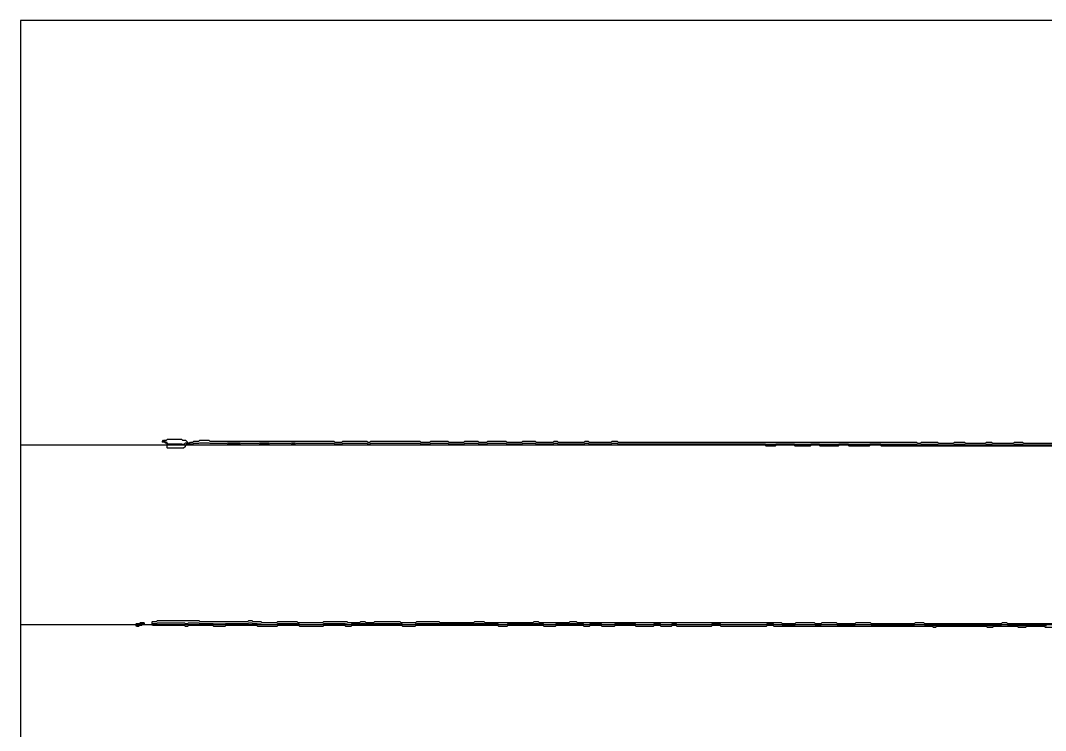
# Model space of a CAD drawing. Extents: x 0 to 57.2, y 0 to 39.6.
# Drawn here: x 0 to 28.58, y 19.8 to 39.6 of the extents above; entities that cross this region are included whole.
import ezdxf

# ---------------------------------------------------------------- set-up
doc = ezdxf.new("R2010")
doc.units = 13
for name, color, linetype in [('DESIGN_SCAN_PATH', 5, 'Continuous'), ('SEM_FRAME', 8, 'Continuous'), ('SEM_OBSERVED_CENTERLINES', 3, 'Continuous'), ('SEM_OBSERVED_CONTOURS', 2, 'Continuous')]:
    doc.layers.add(name, color=color, linetype=linetype)

msp = doc.modelspace()

# ---------------------------------------------------------------- linework, layer by layer
at = {"layer": 'DESIGN_SCAN_PATH'}
for points in [[(0, 27.77045), (50, 27.77045)], [(50, 22.74665), (0, 22.74665)]]:
    msp.add_lwpolyline(points, dxfattribs=at)
at = {"layer": 'SEM_FRAME'}
msp.add_lwpolyline([(0, 0), (57.15968, 0), (57.15968, 39.60429), (0, 39.60429)], close=True, dxfattribs=at)
at = {"layer": 'SEM_OBSERVED_CENTERLINES'}
for points in [[(3.96322, 27.85418), (3.99113, 27.868135), (4.01904, 27.868135), (4.04695, 27.85418), (4.07486, 27.85418), (4.10277, 27.79836), (4.13068, 27.79836), (4.15859, 27.79836), (4.1865, 27.79836), (4.21441, 27.79836), (4.24232, 27.79836), (4.27023, 27.79836), (4.29814, 27.79836), (4.32605, 27.79836), (4.35396, 27.79836), (4.38187, 27.79836), (4.40978, 27.79836), (4.43769, 27.79836), (4.4656, 27.79836), (4.49351, 27.79836), (4.52142, 27.784405), (4.54933, 27.784405), (4.57724, 27.79836), (4.60515, 27.82627), (4.63306, 27.82627), (4.66097, 27.812315)], [(4.71679, 27.79836), (4.7447, 27.79836), (4.77261, 27.79836), (4.80052, 27.79836), (4.82843, 27.812315), (4.85634, 27.812315), (4.88425, 27.812315), (4.91216, 27.812315), (4.94007, 27.812315), (4.96798, 27.812315), (4.99589, 27.82627), (5.0238, 27.82627), (5.05171, 27.82627), (5.07962, 27.82627), (5.10753, 27.82627), (5.13544, 27.82627), (5.16335, 27.82627), (5.19126, 27.82627), (5.21917, 27.82627), (5.24708, 27.82627), (5.27499, 27.812315), (5.3029, 27.812315), (5.33081, 27.812315), (5.35872, 27.812315), (5.38663, 27.812315), (5.41454, 27.812315), (5.44245, 27.812315), (5.47036, 27.812315), (5.49827, 27.812315), (5.52618, 27.812315), (5.55409, 27.812315), (5.582, 27.812315), (5.60991, 27.812315), (5.63782, 27.812315), (5.66573, 27.812315), (5.69364, 27.812315), (5.72155, 27.812315), (5.74946, 27.812315), (5.77737, 27.82627), (5.80528, 27.82627), (5.83319, 27.82627), (5.8611, 27.82627), (5.88901, 27.82627), (5.91692, 27.82627), (5.94483, 27.82627), (5.97274, 27.82627), (6.00065, 27.82627), (6.02856, 27.82627), (6.05647, 27.82627), (6.08438, 27.82627), (6.11229, 27.82627), (6.1402, 27.812315), (6.16811, 27.812315), (6.19602, 27.812315), (6.22393, 27.812315), (6.25184, 27.812315), (6.27975, 27.812315), (6.30766, 27.812315), (6.33557, 27.812315), (6.36348, 27.812315), (6.39139, 27.812315), (6.4193, 27.812315), (6.44721, 27.812315), (6.47512, 27.812315), (6.50303, 27.812315), (6.53094, 27.812315), (6.55885, 27.812315), (6.58676, 27.812315), (6.61467, 27.812315), (6.64258, 27.812315), (6.67049, 27.82627), (6.6984, 27.82627), (6.72631, 27.82627), (6.75422, 27.82627), (6.78213, 27.82627), (6.81004, 27.82627), (6.83795, 27.82627), (6.86586, 27.82627), (6.89377, 27.82627), (6.92168, 27.82627), (6.94959, 27.812315), (6.9775, 27.812315), (7.00541, 27.812315), (7.03332, 27.812315), (7.06123, 27.812315), (7.08914, 27.812315), (7.11705, 27.812315), (7.14496, 27.812315), (7.17287, 27.812315), (7.20078, 27.812315), (7.22869, 27.812315), (7.2566, 27.812315), (7.28451, 27.812315), (7.31242, 27.812315), (7.34033, 27.812315), (7.36824, 27.812315), (7.39615, 27.812315), (7.42406, 27.812315), (7.45197, 27.812315), (7.47988, 27.812315), (7.50779, 27.812315), (7.5357, 27.812315), (7.56361, 27.82627), (7.59152, 27.82627), (7.61943, 27.82627), (7.64734, 27.82627), (7.67525, 27.812315), (7.70316, 27.812315), (7.73107, 27.812315), (7.75898, 27.812315), (7.78689, 27.812315), (7.8148, 27.812315), (7.84271, 27.812315), (7.87062, 27.812315), (7.89853, 27.812315), (7.92644, 27.812315), (7.95435, 27.812315), (7.98226, 27.812315), (8.01017, 27.812315), (8.03808, 27.812315), (8.06599, 27.812315), (8.0939, 27.812315), (8.12181, 27.812315), (8.14972, 27.812315), (8.17763, 27.812315), (8.20554, 27.812315), (8.23345, 27.812315), (8.26136, 27.812315), (8.28927, 27.812315), (8.31718, 27.812315), (8.34509, 27.812315), (8.373, 27.812315), (8.40091, 27.812315), (8.42882, 27.812315), (8.45673, 27.812315), (8.48464, 27.812315), (8.51255, 27.812315), (8.54046, 27.812315), (8.56837, 27.812315), (8.59628, 27.812315), (8.62419, 27.812315), (8.6521, 27.812315), (8.68001, 27.812315), (8.70792, 27.812315), (8.73583, 27.812315), (8.76374, 27.79836), (8.79165, 27.79836), (8.81956, 27.79836), (8.84747, 27.79836), (8.87538, 27.79836), (8.90329, 27.79836), (8.9312, 27.79836), (8.95911, 27.79836), (8.98702, 27.812315), (9.01493, 27.812315), (9.04284, 27.812315), (9.07075, 27.812315), (9.09866, 27.812315), (9.12657, 27.812315), (9.15448, 27.812315), (9.18239, 27.812315), (9.2103, 27.812315), (9.23821, 27.812315), (9.26612, 27.812315), (9.29403, 27.812315), (9.32194, 27.812315), (9.34985, 27.812315), (9.37776, 27.812315), (9.40567, 27.812315), (9.43358, 27.812315), (9.46149, 27.812315), (9.4894, 27.812315), (9.51731, 27.812315), (9.54522, 27.812315), (9.57313, 27.812315), (9.60104, 27.812315), (9.62895, 27.812315), (9.65686, 27.812315), (9.68477, 27.79836), (9.71268, 27.79836), (9.74059, 27.79836), (9.7685, 27.812315), (9.79641, 27.812315), (9.82432, 27.812315), (9.85223, 27.812315), (9.88014, 27.812315), (9.90805, 27.812315), (9.93596, 27.812315), (9.96387, 27.812315), (9.99178, 27.812315), (10.01969, 27.812315), (10.0476, 27.812315), (10.07551, 27.812315), (10.10342, 27.812315), (10.13133, 27.812315), (10.15924, 27.812315), (10.18715, 27.812315), (10.21506, 27.812315), (10.24297, 27.812315), (10.27088, 27.812315), (10.29879, 27.812315), (10.3267, 27.812315), (10.35461, 27.812315), (10.38252, 27.812315), (10.41043, 27.812315), (10.43834, 27.812315), (10.46625, 27.812315), (10.49416, 27.812315), (10.52207, 27.812315), (10.54998, 27.812315), (10.57789, 27.812315), (10.6058, 27.812315), (10.63371, 27.812315), (10.66162, 27.812315), (10.68953, 27.812315), (10.71744, 27.812315), (10.74535, 27.812315), (10.77326, 27.812315), (10.80117, 27.812315), (10.82908, 27.812315), (10.85699, 27.812315), (10.8849, 27.812315), (10.91281, 27.812315), (10.94072, 27.812315), (10.96863, 27.812315), (10.99654, 27.812315), (11.02445, 27.812315), (11.05236, 27.812315), (11.08027, 27.812315), (11.10818, 27.812315), (11.13609, 27.812315), (11.164, 27.79836), (11.19191, 27.79836), (11.21982, 27.79836), (11.24773, 27.79836), (11.27564, 27.79836), (11.30355, 27.79836), (11.33146, 27.79836), (11.35937, 27.79836), (11.38728, 27.79836), (11.41519, 27.79836), (11.4431, 27.812315), (11.47101, 27.812315), (11.49892, 27.812315), (11.52683, 27.812315), (11.55474, 27.812315), (11.58265, 27.812315), (11.61056, 27.812315), (11.63847, 27.812315), (11.66638, 27.812315), (11.69429, 27.812315), (11.7222, 27.812315), (11.75011, 27.812315), (11.77802, 27.812315), (11.80593, 27.812315), (11.83384, 27.812315), (11.86175, 27.812315), (11.88966, 27.812315), (11.91757, 27.812315), (11.94548, 27.79836), (11.97339, 27.79836), (12.0013, 27.79836), (12.02921, 27.79836), (12.05712, 27.79836), (12.08503, 27.79836), (12.11294, 27.79836), (12.14085, 27.79836), (12.16876, 27.79836), (12.19667, 27.79836), (12.22458, 27.79836), (12.25249, 27.79836), (12.2804, 27.79836), (12.30831, 27.79836), (12.33622, 27.79836), (12.36413, 27.79836), (12.39204, 27.812315), (12.41995, 27.812315), (12.44786, 27.812315), (12.47577, 27.812315), (12.50368, 27.812315), (12.53159, 27.812315), (12.5595, 27.812315), (12.58741, 27.812315), (12.61532, 27.812315), (12.64323, 27.812315), (12.67114, 27.812315), (12.69905, 27.812315), (12.72696, 27.812315), (12.75487, 27.812315), (12.78278, 27.79836), (12.81069, 27.79836), (12.8386, 27.79836), (12.86651, 27.79836), (12.89442, 27.79836), (12.92233, 27.79836), (12.95024, 27.79836), (12.97815, 27.79836), (13.00606, 27.79836), (13.03397, 27.812315), (13.06188, 27.812315), (13.08979, 27.812315), (13.1177, 27.812315), (13.14561, 27.812315), (13.17352, 27.812315), (13.20143, 27.812315), (13.22934, 27.812315), (13.25725, 27.812315), (13.28516, 27.812315), (13.31307, 27.812315), (13.34098, 27.812315), (13.36889, 27.812315), (13.3968, 27.812315), (13.42471, 27.812315), (13.45262, 27.812315), (13.48053, 27.812315), (13.50844, 27.812315), (13.53635, 27.812315), (13.56426, 27.79836), (13.59217, 27.79836), (13.62008, 27.79836), (13.64799, 27.79836), (13.6759, 27.79836), (13.70381, 27.79836), (13.73172, 27.79836), (13.75963, 27.79836), (13.78754, 27.79836), (13.81545, 27.79836), (13.84336, 27.79836), (13.87127, 27.79836), (13.89918, 27.79836), (13.92709, 27.79836), (13.955, 27.79836), (13.98291, 27.79836), (14.01082, 27.812315), (14.03873, 27.812315), (14.06664, 27.812315), (14.09455, 27.812315), (14.12246, 27.812315), (14.15037, 27.812315), (14.17828, 27.812315), (14.20619, 27.812315), (14.2341, 27.812315), (14.26201, 27.812315), (14.28992, 27.812315), (14.31783, 27.812315), (14.34574, 27.812315), (14.37365, 27.79836), (14.40156, 27.79836), (14.42947, 27.79836), (14.45738, 27.79836), (14.48529, 27.79836), (14.5132, 27.79836), (14.54111, 27.79836), (14.56902, 27.79836), (14.59693, 27.79836), (14.62484, 27.79836), (14.65275, 27.79836), (14.68066, 27.79836), (14.70857, 27.79836), (14.73648, 27.79836), (14.76439, 27.79836), (14.7923, 27.79836), (14.82021, 27.79836), (14.84812, 27.79836), (14.87603, 27.812315), (14.90394, 27.812315), (14.93185, 27.812315), (14.95976, 27.812315), (14.98767, 27.79836), (15.01558, 27.79836), (15.04349, 27.79836), (15.0714, 27.79836), (15.09931, 27.79836), (15.12722, 27.79836), (15.15513, 27.79836), (15.18304, 27.79836), (15.21095, 27.79836), (15.23886, 27.79836), (15.26677, 27.79836), (15.29468, 27.79836), (15.32259, 27.79836), (15.3505, 27.79836), (15.37841, 27.79836), (15.40632, 27.79836), (15.43423, 27.79836), (15.46214, 27.79836), (15.49005, 27.79836), (15.51796, 27.79836), (15.54587, 27.79836), (15.57378, 27.79836), (15.60169, 27.79836), (15.6296, 27.79836), (15.65751, 27.79836), (15.68542, 27.79836), (15.71333, 27.79836), (15.74124, 27.812315), (15.76915, 27.812315), (15.79706, 27.812315), (15.82497, 27.812315), (15.85288, 27.79836), (15.88079, 27.79836), (15.9087, 27.79836), (15.93661, 27.79836), (15.96452, 27.79836), (15.99243, 27.79836), (16.02034, 27.79836), (16.04825, 27.79836), (16.07616, 27.79836), (16.10407, 27.79836), (16.13198, 27.79836), (16.15989, 27.79836), (16.1878, 27.79836), (16.21571, 27.79836), (16.24362, 27.79836), (16.27153, 27.79836), (16.29944, 27.79836), (16.32735, 27.79836), (16.35526, 27.79836), (16.38317, 27.79836), (16.41108, 27.79836), (16.43899, 27.79836), (16.4669, 27.79836), (16.49481, 27.812315), (16.52272, 27.812315), (16.55063, 27.812315), (16.57854, 27.812315), (16.60645, 27.812315), (16.63436, 27.812315), (16.66227, 27.79836), (16.69018, 27.79836), (16.71809, 27.79836), (16.746, 27.79836), (16.77391, 27.79836), (16.80182, 27.79836), (16.82973, 27.79836), (16.85764, 27.79836), (16.88555, 27.79836), (16.91346, 27.79836), (16.94137, 27.79836), (16.96928, 27.79836), (16.99719, 27.79836), (17.0251, 27.79836), (17.05301, 27.79836), (17.08092, 27.79836), (17.10883, 27.79836), (17.13674, 27.79836), (17.16465, 27.79836), (17.19256, 27.79836), (17.22047, 27.79836), (17.24838, 27.79836), (17.27629, 27.79836), (17.3042, 27.79836), (17.33211, 27.79836), (17.36002, 27.79836), (17.38793, 27.79836), (17.41584, 27.79836), (17.44375, 27.79836), (17.47166, 27.79836), (17.49957, 27.79836), (17.52748, 27.79836), (17.55539, 27.79836), (17.5833, 27.79836), (17.61121, 27.79836), (17.63912, 27.79836), (17.66703, 27.79836), (17.69494, 27.79836), (17.72285, 27.79836), (17.75076, 27.79836), (17.77867, 27.79836), (17.80658, 27.79836), (17.83449, 27.79836), (17.8624, 27.79836), (17.89031, 27.79836), (17.91822, 27.79836), (17.94613, 27.79836), (17.97404, 27.79836), (18.00195, 27.79836), (18.02986, 27.79836), (18.05777, 27.79836), (18.08568, 27.79836), (18.11359, 27.79836), (18.1415, 27.79836), (18.16941, 27.79836), (18.19732, 27.79836), (18.22523, 27.79836), (18.25314, 27.79836), (18.28105, 27.79836), (18.30896, 27.79836), (18.33687, 27.79836), (18.36478, 27.79836), (18.39269, 27.79836), (18.4206, 27.79836), (18.44851, 27.79836), (18.47642, 27.79836), (18.50433, 27.79836), (18.53224, 27.79836), (18.56015, 27.79836), (18.58806, 27.79836), (18.61597, 27.79836), (18.64388, 27.79836), (18.67179, 27.79836), (18.6997, 27.79836), (18.72761, 27.79836), (18.75552, 27.79836), (18.78343, 27.79836), (18.81134, 27.79836), (18.83925, 27.79836), (18.86716, 27.79836), (18.89507, 27.79836), (18.92298, 27.79836), (18.95089, 27.79836), (18.9788, 27.79836), (19.00671, 27.79836), (19.03462, 27.79836), (19.06253, 27.79836), (19.09044, 27.79836), (19.11835, 27.79836), (19.14626, 27.79836), (19.17417, 27.79836), (19.20208, 27.79836), (19.22999, 27.79836), (19.2579, 27.79836), (19.28581, 27.79836), (19.31372, 27.79836), (19.34163, 27.79836), (19.36954, 27.79836), (19.39745, 27.79836), (19.42536, 27.79836), (19.45327, 27.79836), (19.48118, 27.79836), (19.50909, 27.79836), (19.537, 27.79836), (19.56491, 27.79836), (19.59282, 27.79836), (19.62073, 27.79836), (19.64864, 27.79836), (19.67655, 27.79836), (19.70446, 27.79836), (19.73237, 27.79836), (19.76028, 27.79836), (19.78819, 27.79836), (19.8161, 27.79836), (19.84401, 27.79836), (19.87192, 27.79836), (19.89983, 27.79836), (19.92774, 27.79836), (19.95565, 27.79836), (19.98356, 27.79836), (20.01147, 27.79836), (20.03938, 27.79836), (20.06729, 27.79836), (20.0952, 27.79836), (20.12311, 27.79836), (20.15102, 27.79836), (20.17893, 27.79836), (20.20684, 27.79836), (20.23475, 27.79836), (20.26266, 27.79836), (20.29057, 27.79836), (20.31848, 27.79836), (20.34639, 27.79836), (20.3743, 27.79836), (20.40221, 27.79836), (20.43012, 27.79836), (20.45803, 27.79836), (20.48594, 27.79836), (20.51385, 27.79836), (20.54176, 27.79836), (20.56967, 27.79836), (20.59758, 27.79836), (20.62549, 27.79836), (20.6534, 27.79836), (20.68131, 27.79836), (20.70922, 27.79836), (20.73713, 27.79836), (20.76504, 27.79836), (20.79295, 27.784405), (20.82086, 27.784405), (20.84877, 27.784405), (20.87668, 27.784405), (20.90459, 27.784405), (20.9325, 27.784405), (20.96041, 27.784405), (20.98832, 27.784405), (21.01623, 27.784405), (21.04414, 27.784405), (21.07205, 27.79836), (21.09996, 27.79836), (21.12787, 27.79836), (21.15578, 27.79836), (21.18369, 27.79836), (21.2116, 27.79836), (21.23951, 27.79836), (21.26742, 27.79836), (21.29533, 27.79836), (21.32324, 27.79836), (21.35115, 27.79836), (21.37906, 27.79836), (21.40697, 27.79836), (21.43488, 27.79836), (21.46279, 27.79836), (21.4907, 27.79836), (21.51861, 27.79836), (21.54652, 27.79836), (21.57443, 27.79836), (21.60234, 27.784405), (21.63025, 27.784405), (21.65816, 27.784405), (21.68607, 27.784405), (21.71398, 27.784405), (21.74189, 27.784405), (21.7698, 27.784405), (21.79771, 27.784405), (21.82562, 27.784405), (21.85353, 27.784405), (21.88144, 27.784405), (21.90935, 27.784405), (21.93726, 27.784405), (21.96517, 27.784405), (21.99308, 27.784405), (22.02099, 27.784405), (22.0489, 27.79836), (22.07681, 27.79836), (22.10472, 27.79836), (22.13263, 27.79836), (22.16054, 27.79836), (22.18845, 27.79836), (22.21636, 27.79836), (22.24427, 27.79836), (22.27218, 27.79836), (22.30009, 27.784405), (22.328, 27.784405), (22.35591, 27.784405), (22.38382, 27.784405), (22.41173, 27.784405), (22.43964, 27.784405), (22.46755, 27.784405), (22.49546, 27.784405), (22.52337, 27.784405), (22.55128, 27.784405), (22.57919, 27.784405), (22.6071, 27.784405), (22.63501, 27.784405), (22.66292, 27.784405), (22.69083, 27.784405), (22.71874, 27.784405), (22.74665, 27.784405), (22.77456, 27.784405), (22.80247, 27.784405), (22.83038, 27.79836), (22.85829, 27.79836), (22.8862, 27.79836), (22.91411, 27.79836), (22.94202, 27.79836), (22.96993, 27.79836), (22.99784, 27.79836), (23.02575, 27.79836), (23.05366, 27.79836), (23.08157, 27.79836), (23.10948, 27.784405), (23.13739, 27.784405), (23.1653, 27.784405), (23.19321, 27.784405), (23.22112, 27.784405), (23.24903, 27.784405), (23.27694, 27.784405), (23.30485, 27.784405), (23.33276, 27.784405), (23.36067, 27.784405), (23.38858, 27.784405), (23.41649, 27.784405), (23.4444, 27.784405), (23.47231, 27.784405), (23.50022, 27.784405), (23.52813, 27.784405), (23.55604, 27.784405), (23.58395, 27.784405), (23.61186, 27.784405), (23.63977, 27.784405), (23.66768, 27.784405), (23.69559, 27.79836), (23.7235, 27.79836), (23.75141, 27.79836), (23.77932, 27.79836), (23.80723, 27.79836), (23.83514, 27.79836), (23.86305, 27.79836), (23.89096, 27.79836), (23.91887, 27.79836), (23.94678, 27.79836), (23.97469, 27.79836), (24.0026, 27.784405), (24.03051, 27.784405), (24.05842, 27.784405), (24.08633, 27.784405), (24.11424, 27.784405), (24.14215, 27.784405), (24.17006, 27.784405), (24.19797, 27.784405), (24.22588, 27.784405), (24.25379, 27.784405), (24.2817, 27.784405), (24.30961, 27.784405), (24.33752, 27.784405), (24.36543, 27.784405), (24.39334, 27.784405), (24.42125, 27.784405), (24.44916, 27.784405), (24.47707, 27.784405), (24.50498, 27.784405), (24.53289, 27.784405), (24.5608, 27.784405), (24.58871, 27.784405), (24.61662, 27.784405), (24.64453, 27.784405), (24.67244, 27.784405), (24.70035, 27.784405), (24.72826, 27.784405), (24.75617, 27.784405), (24.78408, 27.784405), (24.81199, 27.784405), (24.8399, 27.784405), (24.86781, 27.784405), (24.89572, 27.784405), (24.92363, 27.784405), (24.95154, 27.784405), (24.97945, 27.784405), (25.00736, 27.77045), (25.03527, 27.77045), (25.06318, 27.77045), (25.09109, 27.77045), (25.119, 27.784405), (25.14691, 27.784405), (25.17482, 27.784405), (25.20273, 27.784405), (25.23064, 27.784405), (25.25855, 27.784405), (25.28646, 27.784405), (25.31437, 27.784405), (25.34228, 27.784405), (25.37019, 27.784405), (25.3981, 27.784405), (25.42601, 27.784405), (25.45392, 27.784405), (25.48183, 27.784405), (25.50974, 27.784405), (25.53765, 27.784405), (25.56556, 27.784405), (25.59347, 27.77045), (25.62138, 27.77045), (25.64929, 27.77045), (25.6772, 27.77045), (25.70511, 27.77045), (25.73302, 27.77045), (25.76093, 27.77045), (25.78884, 27.77045), (25.81675, 27.77045), (25.84466, 27.77045), (25.87257, 27.77045), (25.90048, 27.77045), (25.92839, 27.77045), (25.9563, 27.77045), (25.98421, 27.77045), (26.01212, 27.77045), (26.04003, 27.784405), (26.06794, 27.784405), (26.09585, 27.784405), (26.12376, 27.784405), (26.15167, 27.784405), (26.17958, 27.784405), (26.20749, 27.784405), (26.2354, 27.784405), (26.26331, 27.784405), (26.29122, 27.784405), (26.31913, 27.784405), (26.34704, 27.77045), (26.37495, 27.77045), (26.40286, 27.77045), (26.43077, 27.77045), (26.45868, 27.77045), (26.48659, 27.77045), (26.5145, 27.77045), (26.54241, 27.77045), (26.57032, 27.77045), (26.59823, 27.77045), (26.62614, 27.77045), (26.65405, 27.77045), (26.68196, 27.77045), (26.70987, 27.77045), (26.73778, 27.77045), (26.76569, 27.77045), (26.7936, 27.77045), (26.82151, 27.77045), (26.84942, 27.77045), (26.87733, 27.77045), (26.90524, 27.77045), (26.93315, 27.784405), (26.96106, 27.784405), (26.98897, 27.784405), (27.01688, 27.784405), (27.04479, 27.784405), (27.0727, 27.784405), (27.10061, 27.77045), (27.12852, 27.77045), (27.15643, 27.77045), (27.18434, 27.77045), (27.21225, 27.77045), (27.24016, 27.77045), (27.26807, 27.77045), (27.29598, 27.77045), (27.32389, 27.77045), (27.3518, 27.77045), (27.37971, 27.77045), (27.40762, 27.77045), (27.43553, 27.77045), (27.46344, 27.77045), (27.49135, 27.77045), (27.51926, 27.77045), (27.54717, 27.77045), (27.57508, 27.77045), (27.60299, 27.77045), (27.6309, 27.77045), (27.65881, 27.77045), (27.68672, 27.77045), (27.71463, 27.784405), (27.74254, 27.784405), (27.77045, 27.784405), (27.79836, 27.784405), (27.82627, 27.784405), (27.85418, 27.784405), (27.88209, 27.784405), (27.91, 27.784405), (27.93791, 27.784405), (27.96582, 27.77045), (27.99373, 27.77045), (28.02164, 27.77045), (28.04955, 27.77045), (28.07746, 27.77045), (28.10537, 27.77045), (28.13328, 27.77045), (28.16119, 27.77045), (28.1891, 27.77045), (28.21701, 27.77045), (28.24492, 27.77045), (28.27283, 27.77045), (28.30074, 27.77045), (28.32865, 27.77045), (28.35656, 27.77045), (28.38447, 27.77045), (28.41238, 27.77045), (28.44029, 27.77045), (28.4682, 27.77045), (28.49611, 27.77045), (28.52402, 27.77045), (28.55193, 27.77045), (28.57984, 27.77045), (28.60775, 27.77045)], [(3.23756, 22.74665), (3.26547, 22.74665), (3.29338, 22.74665), (3.32129, 22.760605), (3.3492, 22.77456), (3.37711, 22.77456), (3.40502, 22.788515), (3.43293, 22.788515)], [(3.68412, 22.788515), (3.71203, 22.788515), (3.73994, 22.788515), (3.76785, 22.788515), (3.79576, 22.788515), (3.82367, 22.80247), (3.85158, 22.80247), (3.87949, 22.80247), (3.9074, 22.80247), (3.93531, 22.80247), (3.96322, 22.80247), (3.99113, 22.80247), (4.01904, 22.80247), (4.04695, 22.80247), (4.07486, 22.80247), (4.10277, 22.80247), (4.13068, 22.80247), (4.15859, 22.80247), (4.1865, 22.80247), (4.21441, 22.80247), (4.24232, 22.80247), (4.27023, 22.80247), (4.29814, 22.80247), (4.32605, 22.80247), (4.35396, 22.80247), (4.38187, 22.80247), (4.40978, 22.80247), (4.43769, 22.80247), (4.4656, 22.80247), (4.49351, 22.80247), (4.52142, 22.80247), (4.54933, 22.80247), (4.57724, 22.80247), (4.60515, 22.788515), (4.63306, 22.788515), (4.66097, 22.788515), (4.68888, 22.80247), (4.71679, 22.80247), (4.7447, 22.80247), (4.77261, 22.80247), (4.80052, 22.80247), (4.82843, 22.80247), (4.85634, 22.80247), (4.88425, 22.80247), (4.91216, 22.80247), (4.94007, 22.80247), (4.96798, 22.80247), (4.99589, 22.788515), (5.0238, 22.788515), (5.05171, 22.788515), (5.07962, 22.788515), (5.10753, 22.788515), (5.13544, 22.788515), (5.16335, 22.788515), (5.19126, 22.788515), (5.21917, 22.788515), (5.24708, 22.788515), (5.27499, 22.788515), (5.3029, 22.788515), (5.33081, 22.788515), (5.35872, 22.788515), (5.38663, 22.77456), (5.41454, 22.77456), (5.44245, 22.77456), (5.47036, 22.77456), (5.49827, 22.77456), (5.52618, 22.77456), (5.55409, 22.77456), (5.582, 22.77456), (5.60991, 22.77456), (5.63782, 22.77456), (5.66573, 22.77456), (5.69364, 22.77456), (5.72155, 22.788515), (5.74946, 22.788515), (5.77737, 22.788515), (5.80528, 22.788515), (5.83319, 22.788515), (5.8611, 22.788515), (5.88901, 22.788515), (5.91692, 22.788515), (5.94483, 22.788515), (5.97274, 22.788515), (6.00065, 22.788515), (6.02856, 22.788515), (6.05647, 22.788515), (6.08438, 22.788515), (6.11229, 22.788515), (6.1402, 22.788515), (6.16811, 22.788515), (6.19602, 22.788515), (6.22393, 22.788515), (6.25184, 22.788515), (6.27975, 22.788515), (6.30766, 22.788515), (6.33557, 22.788515), (6.36348, 22.80247), (6.39139, 22.80247), (6.4193, 22.80247), (6.44721, 22.80247), (6.47512, 22.788515), (6.50303, 22.788515), (6.53094, 22.788515), (6.55885, 22.788515), (6.58676, 22.788515), (6.61467, 22.77456), (6.64258, 22.77456), (6.67049, 22.77456), (6.6984, 22.77456), (6.72631, 22.760605), (6.75422, 22.760605), (6.78213, 22.760605), (6.81004, 22.760605), (6.83795, 22.760605), (6.86586, 22.760605), (6.89377, 22.760605), (6.92168, 22.760605), (6.94959, 22.760605), (6.9775, 22.760605), (7.00541, 22.760605), (7.03332, 22.760605), (7.06123, 22.760605), (7.08914, 22.760605), (7.11705, 22.760605), (7.14496, 22.760605), (7.17287, 22.788515), (7.20078, 22.788515), (7.22869, 22.788515), (7.2566, 22.788515), (7.28451, 22.788515), (7.31242, 22.788515), (7.34033, 22.788515), (7.36824, 22.788515), (7.39615, 22.788515), (7.42406, 22.788515), (7.45197, 22.788515), (7.47988, 22.788515), (7.50779, 22.788515), (7.5357, 22.788515), (7.56361, 22.788515), (7.59152, 22.788515), (7.61943, 22.788515), (7.64734, 22.788515), (7.67525, 22.788515), (7.70316, 22.788515), (7.73107, 22.77456), (7.75898, 22.77456), (7.78689, 22.760605), (7.8148, 22.760605), (7.84271, 22.760605), (7.87062, 22.760605), (7.89853, 22.760605), (7.92644, 22.760605), (7.95435, 22.760605), (7.98226, 22.760605), (8.01017, 22.760605), (8.03808, 22.760605), (8.06599, 22.760605), (8.0939, 22.760605), (8.12181, 22.760605), (8.14972, 22.760605), (8.17763, 22.760605), (8.20554, 22.760605), (8.23345, 22.760605), (8.26136, 22.760605), (8.28927, 22.760605), (8.31718, 22.760605), (8.34509, 22.760605), (8.373, 22.760605), (8.40091, 22.760605), (8.42882, 22.760605), (8.45673, 22.788515), (8.48464, 22.788515), (8.51255, 22.788515), (8.54046, 22.788515), (8.56837, 22.788515), (8.59628, 22.788515), (8.62419, 22.788515), (8.6521, 22.788515), (8.68001, 22.788515), (8.70792, 22.788515), (8.73583, 22.788515), (8.76374, 22.788515), (8.79165, 22.788515), (8.81956, 22.788515), (8.84747, 22.788515), (8.87538, 22.788515), (8.90329, 22.788515), (8.9312, 22.788515), (8.95911, 22.788515), (8.98702, 22.788515), (9.01493, 22.788515), (9.04284, 22.788515), (9.07075, 22.77456), (9.09866, 22.77456), (9.12657, 22.760605), (9.15448, 22.760605), (9.18239, 22.760605), (9.2103, 22.760605), (9.23821, 22.77456), (9.26612, 22.77456), (9.29403, 22.77456), (9.32194, 22.77456), (9.34985, 22.77456), (9.37776, 22.77456), (9.40567, 22.77456), (9.43358, 22.77456), (9.46149, 22.77456), (9.4894, 22.788515), (9.51731, 22.788515), (9.54522, 22.788515), (9.57313, 22.788515), (9.60104, 22.788515), (9.62895, 22.77456), (9.65686, 22.77456), (9.68477, 22.77456), (9.71268, 22.77456), (9.74059, 22.77456), (9.7685, 22.77456), (9.79641, 22.77456), (9.82432, 22.77456), (9.85223, 22.77456), (9.88014, 22.788515), (9.90805, 22.788515), (9.93596, 22.788515), (9.96387, 22.788515), (9.99178, 22.788515), (10.01969, 22.788515), (10.0476, 22.788515), (10.07551, 22.788515), (10.10342, 22.788515), (10.13133, 22.788515), (10.15924, 22.788515), (10.18715, 22.788515), (10.21506, 22.788515), (10.24297, 22.788515), (10.27088, 22.788515), (10.29879, 22.788515), (10.3267, 22.788515), (10.35461, 22.788515), (10.38252, 22.788515), (10.41043, 22.788515), (10.43834, 22.788515), (10.46625, 22.788515), (10.49416, 22.788515), (10.52207, 22.788515), (10.54998, 22.788515), (10.57789, 22.788515), (10.6058, 22.77456), (10.63371, 22.77456), (10.66162, 22.760605), (10.68953, 22.760605), (10.71744, 22.760605), (10.74535, 22.760605), (10.77326, 22.760605), (10.80117, 22.760605), (10.82908, 22.760605), (10.85699, 22.760605), (10.8849, 22.760605), (10.91281, 22.760605), (10.94072, 22.760605), (10.96863, 22.760605), (10.99654, 22.760605), (11.02445, 22.77456), (11.05236, 22.788515), (11.08027, 22.788515), (11.10818, 22.788515), (11.13609, 22.788515), (11.164, 22.788515), (11.19191, 22.788515), (11.21982, 22.788515), (11.24773, 22.788515), (11.27564, 22.788515), (11.30355, 22.788515), (11.33146, 22.788515), (11.35937, 22.788515), (11.38728, 22.788515), (11.41519, 22.788515), (11.4431, 22.788515), (11.47101, 22.788515), (11.49892, 22.788515), (11.52683, 22.788515), (11.55474, 22.788515), (11.58265, 22.788515), (11.61056, 22.788515), (11.63847, 22.788515), (11.66638, 22.788515), (11.69429, 22.77456), (11.7222, 22.77456), (11.75011, 22.77456), (11.77802, 22.77456), (11.80593, 22.77456), (11.83384, 22.77456), (11.86175, 22.77456), (11.88966, 22.77456), (11.91757, 22.77456), (11.94548, 22.77456), (11.97339, 22.77456), (12.0013, 22.77456), (12.02921, 22.77456), (12.05712, 22.77456), (12.08503, 22.77456), (12.11294, 22.77456), (12.14085, 22.77456), (12.16876, 22.77456), (12.19667, 22.77456), (12.22458, 22.77456), (12.25249, 22.77456), (12.2804, 22.77456), (12.30831, 22.77456), (12.33622, 22.77456), (12.36413, 22.77456), (12.39204, 22.77456), (12.41995, 22.77456), (12.44786, 22.77456), (12.47577, 22.77456), (12.50368, 22.77456), (12.53159, 22.77456), (12.5595, 22.77456), (12.58741, 22.77456), (12.61532, 22.77456), (12.64323, 22.77456), (12.67114, 22.788515), (12.69905, 22.788515), (12.72696, 22.788515), (12.75487, 22.788515), (12.78278, 22.788515), (12.81069, 22.788515), (12.8386, 22.788515), (12.86651, 22.788515), (12.89442, 22.788515), (12.92233, 22.788515), (12.95024, 22.77456), (12.97815, 22.77456), (13.00606, 22.77456), (13.03397, 22.77456), (13.06188, 22.77456), (13.08979, 22.77456), (13.1177, 22.77456), (13.14561, 22.77456), (13.17352, 22.77456), (13.20143, 22.77456), (13.22934, 22.77456), (13.25725, 22.77456), (13.28516, 22.77456), (13.31307, 22.77456), (13.34098, 22.760605), (13.36889, 22.760605), (13.3968, 22.760605), (13.42471, 22.760605), (13.45262, 22.760605), (13.48053, 22.760605), (13.50844, 22.760605), (13.53635, 22.760605), (13.56426, 22.760605), (13.59217, 22.77456), (13.62008, 22.77456), (13.64799, 22.77456), (13.6759, 22.77456), (13.70381, 22.77456), (13.73172, 22.77456), (13.75963, 22.77456), (13.78754, 22.77456), (13.81545, 22.77456), (13.84336, 22.77456), (13.87127, 22.77456), (13.89918, 22.77456), (13.92709, 22.77456), (13.955, 22.77456), (13.98291, 22.77456), (14.01082, 22.77456), (14.03873, 22.77456), (14.06664, 22.77456), (14.09455, 22.77456), (14.12246, 22.77456), (14.15037, 22.77456), (14.17828, 22.77456), (14.20619, 22.77456), (14.2341, 22.77456), (14.26201, 22.77456), (14.28992, 22.77456), (14.31783, 22.788515), (14.34574, 22.788515), (14.37365, 22.788515), (14.40156, 22.788515), (14.42947, 22.788515), (14.45738, 22.77456), (14.48529, 22.77456), (14.5132, 22.77456), (14.54111, 22.77456), (14.56902, 22.77456), (14.59693, 22.760605), (14.62484, 22.760605), (14.65275, 22.760605), (14.68066, 22.760605), (14.70857, 22.760605), (14.73648, 22.760605), (14.76439, 22.760605), (14.7923, 22.760605), (14.82021, 22.760605), (14.84812, 22.760605), (14.87603, 22.760605), (14.90394, 22.760605), (14.93185, 22.77456), (14.95976, 22.77456), (14.98767, 22.77456), (15.01558, 22.77456), (15.04349, 22.77456), (15.0714, 22.77456), (15.09931, 22.77456), (15.12722, 22.77456), (15.15513, 22.77456), (15.18304, 22.77456), (15.21095, 22.77456), (15.23886, 22.77456), (15.26677, 22.77456), (15.29468, 22.77456), (15.32259, 22.788515), (15.3505, 22.788515), (15.37841, 22.788515), (15.40632, 22.788515), (15.43423, 22.788515), (15.46214, 22.788515), (15.49005, 22.788515), (15.51796, 22.77456), (15.54587, 22.77456), (15.57378, 22.77456), (15.60169, 22.77456), (15.6296, 22.77456), (15.65751, 22.77456), (15.68542, 22.77456), (15.71333, 22.760605), (15.74124, 22.760605), (15.76915, 22.760605), (15.79706, 22.760605), (15.82497, 22.760605), (15.85288, 22.760605), (15.88079, 22.77456), (15.9087, 22.77456), (15.93661, 22.77456), (15.96452, 22.77456), (15.99243, 22.77456), (16.02034, 22.77456), (16.04825, 22.77456), (16.07616, 22.77456), (16.10407, 22.77456), (16.13198, 22.77456), (16.15989, 22.77456), (16.1878, 22.77456), (16.21571, 22.760605), (16.24362, 22.760605), (16.27153, 22.760605), (16.29944, 22.760605), (16.32735, 22.760605), (16.35526, 22.760605), (16.38317, 22.760605), (16.41108, 22.760605), (16.43899, 22.760605), (16.4669, 22.760605), (16.49481, 22.760605), (16.52272, 22.760605), (16.55063, 22.760605), (16.57854, 22.77456), (16.60645, 22.77456), (16.63436, 22.77456), (16.66227, 22.77456), (16.69018, 22.77456), (16.71809, 22.77456), (16.746, 22.77456), (16.77391, 22.77456), (16.80182, 22.77456), (16.82973, 22.77456), (16.85764, 22.77456), (16.88555, 22.77456), (16.91346, 22.77456), (16.94137, 22.77456), (16.96928, 22.77456), (16.99719, 22.77456), (17.0251, 22.77456), (17.05301, 22.77456), (17.08092, 22.77456), (17.10883, 22.77456), (17.13674, 22.77456), (17.16465, 22.760605), (17.19256, 22.760605), (17.22047, 22.760605), (17.24838, 22.760605), (17.27629, 22.760605), (17.3042, 22.760605), (17.33211, 22.760605), (17.36002, 22.760605), (17.38793, 22.760605), (17.41584, 22.760605), (17.44375, 22.760605), (17.47166, 22.760605), (17.49957, 22.760605), (17.52748, 22.760605), (17.55539, 22.760605), (17.5833, 22.760605), (17.61121, 22.760605), (17.63912, 22.760605), (17.66703, 22.77456), (17.69494, 22.77456), (17.72285, 22.77456), (17.75076, 22.77456), (17.77867, 22.77456), (17.80658, 22.77456), (17.83449, 22.77456), (17.8624, 22.760605), (17.89031, 22.760605), (17.91822, 22.760605), (17.94613, 22.760605), (17.97404, 22.760605), (18.00195, 22.760605), (18.02986, 22.760605), (18.05777, 22.760605), (18.08568, 22.760605), (18.11359, 22.760605), (18.1415, 22.760605), (18.16941, 22.77456), (18.19732, 22.77456), (18.22523, 22.77456), (18.25314, 22.77456), (18.28105, 22.77456), (18.30896, 22.760605), (18.33687, 22.760605), (18.36478, 22.760605), (18.39269, 22.760605), (18.4206, 22.760605), (18.44851, 22.760605), (18.47642, 22.760605), (18.50433, 22.760605), (18.53224, 22.760605), (18.56015, 22.760605), (18.58806, 22.760605), (18.61597, 22.760605), (18.64388, 22.760605), (18.67179, 22.760605), (18.6997, 22.760605), (18.72761, 22.760605), (18.75552, 22.760605), (18.78343, 22.760605), (18.81134, 22.760605), (18.83925, 22.760605), (18.86716, 22.760605), (18.89507, 22.760605), (18.92298, 22.760605), (18.95089, 22.760605), (18.9788, 22.760605), (19.00671, 22.760605), (19.03462, 22.760605), (19.06253, 22.760605), (19.09044, 22.760605), (19.11835, 22.760605), (19.14626, 22.760605), (19.17417, 22.760605), (19.20208, 22.760605), (19.22999, 22.760605), (19.2579, 22.760605), (19.28581, 22.77456), (19.31372, 22.77456), (19.34163, 22.77456), (19.36954, 22.77456), (19.39745, 22.77456), (19.42536, 22.77456), (19.45327, 22.77456), (19.48118, 22.77456), (19.50909, 22.77456), (19.537, 22.760605), (19.56491, 22.760605), (19.59282, 22.760605), (19.62073, 22.760605), (19.64864, 22.760605), (19.67655, 22.760605), (19.70446, 22.760605), (19.73237, 22.760605), (19.76028, 22.760605), (19.78819, 22.760605), (19.8161, 22.760605), (19.84401, 22.760605), (19.87192, 22.760605), (19.89983, 22.760605), (19.92774, 22.760605), (19.95565, 22.760605), (19.98356, 22.760605), (20.01147, 22.760605), (20.03938, 22.760605), (20.06729, 22.760605), (20.0952, 22.760605), (20.12311, 22.760605), (20.15102, 22.760605), (20.17893, 22.760605), (20.20684, 22.760605), (20.23475, 22.760605), (20.26266, 22.760605), (20.29057, 22.760605), (20.31848, 22.760605), (20.34639, 22.760605), (20.3743, 22.760605), (20.40221, 22.760605), (20.43012, 22.760605), (20.45803, 22.760605), (20.48594, 22.760605), (20.51385, 22.760605), (20.54176, 22.760605), (20.56967, 22.760605), (20.59758, 22.760605), (20.62549, 22.760605), (20.6534, 22.760605), (20.68131, 22.760605), (20.70922, 22.760605), (20.73713, 22.760605), (20.76504, 22.760605), (20.79295, 22.760605), (20.82086, 22.77456), (20.84877, 22.77456), (20.87668, 22.77456), (20.90459, 22.77456), (20.9325, 22.77456), (20.96041, 22.77456), (20.98832, 22.77456), (21.01623, 22.760605), (21.04414, 22.760605), (21.07205, 22.760605), (21.09996, 22.760605), (21.12787, 22.760605), (21.15578, 22.760605), (21.18369, 22.760605), (21.2116, 22.760605), (21.23951, 22.74665), (21.26742, 22.74665), (21.29533, 22.74665), (21.32324, 22.74665), (21.35115, 22.74665), (21.37906, 22.74665), (21.40697, 22.74665), (21.43488, 22.74665), (21.46279, 22.74665), (21.4907, 22.74665), (21.51861, 22.74665), (21.54652, 22.74665), (21.57443, 22.74665), (21.60234, 22.74665), (21.63025, 22.760605), (21.65816, 22.760605), (21.68607, 22.760605), (21.71398, 22.760605), (21.74189, 22.760605), (21.7698, 22.760605), (21.79771, 22.760605), (21.82562, 22.760605), (21.85353, 22.760605), (21.88144, 22.760605), (21.90935, 22.760605), (21.93726, 22.760605), (21.96517, 22.760605), (21.99308, 22.760605), (22.02099, 22.760605), (22.0489, 22.760605), (22.07681, 22.760605), (22.10472, 22.760605), (22.13263, 22.760605), (22.16054, 22.74665), (22.18845, 22.74665), (22.21636, 22.74665), (22.24427, 22.74665), (22.27218, 22.74665), (22.30009, 22.74665), (22.328, 22.74665), (22.35591, 22.760605), (22.38382, 22.760605), (22.41173, 22.760605), (22.43964, 22.760605), (22.46755, 22.760605), (22.49546, 22.760605), (22.52337, 22.760605), (22.55128, 22.760605), (22.57919, 22.760605), (22.6071, 22.760605), (22.63501, 22.760605), (22.66292, 22.760605), (22.69083, 22.760605), (22.71874, 22.760605), (22.74665, 22.760605), (22.77456, 22.74665), (22.80247, 22.74665), (22.83038, 22.74665), (22.85829, 22.74665), (22.8862, 22.74665), (22.91411, 22.74665), (22.94202, 22.74665), (22.96993, 22.74665), (22.99784, 22.74665), (23.02575, 22.74665), (23.05366, 22.74665), (23.08157, 22.74665), (23.10948, 22.74665), (23.13739, 22.74665), (23.1653, 22.74665), (23.19321, 22.74665), (23.22112, 22.74665), (23.24903, 22.74665), (23.27694, 22.74665), (23.30485, 22.760605), (23.33276, 22.760605), (23.36067, 22.760605), (23.38858, 22.760605), (23.41649, 22.760605), (23.4444, 22.760605), (23.47231, 22.760605), (23.50022, 22.760605), (23.52813, 22.760605), (23.55604, 22.760605), (23.58395, 22.760605), (23.61186, 22.760605), (23.63977, 22.760605), (23.66768, 22.760605), (23.69559, 22.760605), (23.7235, 22.74665), (23.75141, 22.74665), (23.77932, 22.74665), (23.80723, 22.74665), (23.83514, 22.74665), (23.86305, 22.74665), (23.89096, 22.74665), (23.91887, 22.74665), (23.94678, 22.74665), (23.97469, 22.74665), (24.0026, 22.74665), (24.03051, 22.74665), (24.05842, 22.74665), (24.08633, 22.74665), (24.11424, 22.74665), (24.14215, 22.74665), (24.17006, 22.74665), (24.19797, 22.74665), (24.22588, 22.74665), (24.25379, 22.74665), (24.2817, 22.74665), (24.30961, 22.74665), (24.33752, 22.74665), (24.36543, 22.74665), (24.39334, 22.74665), (24.42125, 22.74665), (24.44916, 22.74665), (24.47707, 22.74665), (24.50498, 22.74665), (24.53289, 22.74665), (24.5608, 22.74665), (24.58871, 22.74665), (24.61662, 22.74665), (24.64453, 22.74665), (24.67244, 22.74665), (24.70035, 22.74665), (24.72826, 22.74665), (24.75617, 22.74665), (24.78408, 22.74665), (24.81199, 22.74665), (24.8399, 22.74665), (24.86781, 22.74665), (24.89572, 22.74665), (24.92363, 22.74665), (24.95154, 22.760605), (24.97945, 22.760605), (25.00736, 22.760605), (25.03527, 22.760605), (25.06318, 22.760605), (25.09109, 22.760605), (25.119, 22.760605), (25.14691, 22.760605), (25.17482, 22.760605), (25.20273, 22.74665), (25.23064, 22.74665), (25.25855, 22.74665), (25.28646, 22.74665), (25.31437, 22.74665), (25.34228, 22.74665), (25.37019, 22.74665), (25.3981, 22.74665), (25.42601, 22.74665), (25.45392, 22.732695), (25.48183, 22.732695), (25.50974, 22.732695), (25.53765, 22.74665), (25.56556, 22.74665), (25.59347, 22.74665), (25.62138, 22.74665), (25.64929, 22.74665), (25.6772, 22.74665), (25.70511, 22.74665), (25.73302, 22.74665), (25.76093, 22.74665), (25.78884, 22.74665), (25.81675, 22.74665), (25.84466, 22.74665), (25.87257, 22.74665), (25.90048, 22.74665), (25.92839, 22.74665), (25.9563, 22.74665), (25.98421, 22.74665), (26.01212, 22.74665), (26.04003, 22.74665), (26.06794, 22.74665), (26.09585, 22.74665), (26.12376, 22.74665), (26.15167, 22.74665), (26.17958, 22.74665), (26.20749, 22.74665), (26.2354, 22.74665), (26.26331, 22.74665), (26.29122, 22.74665), (26.31913, 22.74665), (26.34704, 22.74665), (26.37495, 22.74665), (26.40286, 22.74665), (26.43077, 22.74665), (26.45868, 22.74665), (26.48659, 22.74665), (26.5145, 22.74665), (26.54241, 22.74665), (26.57032, 22.74665), (26.59823, 22.74665), (26.62614, 22.74665), (26.65405, 22.74665), (26.68196, 22.74665), (26.70987, 22.74665), (26.73778, 22.74665), (26.76569, 22.74665), (26.7936, 22.74665), (26.82151, 22.74665), (26.84942, 22.74665), (26.87733, 22.74665), (26.90524, 22.74665), (26.93315, 22.74665), (26.96106, 22.732695), (26.98897, 22.732695), (27.01688, 22.732695), (27.04479, 22.732695), (27.0727, 22.732695), (27.10061, 22.732695), (27.12852, 22.74665), (27.15643, 22.74665), (27.18434, 22.74665), (27.21225, 22.74665), (27.24016, 22.74665), (27.26807, 22.74665), (27.29598, 22.74665), (27.32389, 22.74665), (27.3518, 22.74665), (27.37971, 22.760605), (27.40762, 22.760605), (27.43553, 22.760605), (27.46344, 22.760605), (27.49135, 22.760605), (27.51926, 22.74665), (27.54717, 22.74665), (27.57508, 22.74665), (27.60299, 22.74665), (27.6309, 22.74665), (27.65881, 22.74665), (27.68672, 22.74665), (27.71463, 22.74665), (27.74254, 22.74665), (27.77045, 22.74665), (27.79836, 22.74665), (27.82627, 22.732695), (27.85418, 22.732695), (27.88209, 22.732695), (27.91, 22.732695), (27.93791, 22.732695), (27.96582, 22.732695), (27.99373, 22.732695), (28.02164, 22.732695), (28.04955, 22.74665), (28.07746, 22.74665), (28.10537, 22.74665), (28.13328, 22.74665), (28.16119, 22.74665), (28.1891, 22.74665), (28.21701, 22.74665), (28.24492, 22.74665), (28.27283, 22.74665), (28.30074, 22.74665), (28.32865, 22.74665), (28.35656, 22.74665), (28.38447, 22.74665), (28.41238, 22.74665), (28.44029, 22.74665), (28.4682, 22.74665), (28.49611, 22.74665), (28.52402, 22.74665), (28.55193, 22.74665), (28.57984, 22.732695), (28.60775, 22.732695)]]:
    msp.add_lwpolyline(points, dxfattribs=at)
at = {"layer": 'SEM_OBSERVED_CONTOURS'}
for points in [[(4.54933, 27.672765), (4.10277, 27.672765), (4.088815, 27.68672), (4.088815, 27.79836), (4.07486, 27.812315), (4.04695, 27.812315), (4.01904, 27.840225), (3.96322, 27.840225), (3.949265, 27.85418), (3.99113, 27.896045), (4.07486, 27.896045), (4.10277, 27.923955), (4.49351, 27.923955), (4.52142, 27.896045), (4.60515, 27.896045), (4.674925, 27.82627), (4.674925, 27.79836), (4.66097, 27.784405), (4.63306, 27.784405), (4.591195, 27.74254), (4.591195, 27.71463)], [(3.29338, 22.704785), (3.23756, 22.704785), (3.223605, 22.71874), (3.223605, 22.77456), (3.23756, 22.788515), (3.32129, 22.788515), (3.3492, 22.816425), (3.43293, 22.816425), (3.446885, 22.80247), (3.446885, 22.77456), (3.43293, 22.760605), (3.40502, 22.760605), (3.37711, 22.732695), (3.32129, 22.732695)]]:
    msp.add_lwpolyline(points, close=True, dxfattribs=at)
for points in [[(31.28711, 27.728585), (24.0026, 27.728585), (23.97469, 27.756495), (23.69559, 27.756495), (23.66768, 27.728585), (23.10948, 27.728585), (23.08157, 27.756495), (22.83038, 27.756495), (22.80247, 27.728585), (22.30009, 27.728585), (22.27218, 27.756495), (22.0489, 27.756495), (22.02099, 27.728585), (21.60234, 27.728585), (21.57443, 27.756495), (21.07205, 27.756495), (21.04414, 27.728585), (20.79295, 27.728585), (20.76504, 27.756495), (7.67525, 27.756495), (7.64734, 27.784405), (7.56361, 27.784405), (7.5357, 27.756495), (6.94959, 27.756495), (6.92168, 27.784405), (6.67049, 27.784405), (6.64258, 27.756495), (6.1402, 27.756495), (6.11229, 27.784405), (5.77737, 27.784405), (5.74946, 27.756495), (4.7447, 27.756495), (4.702835, 27.79836), (4.7447, 27.840225), (4.80052, 27.840225), (4.82843, 27.868135), (4.96798, 27.868135), (4.99589, 27.896045), (5.24708, 27.896045), (5.27499, 27.868135), (8.73583, 27.868135), (8.76374, 27.840225), (8.95911, 27.840225), (8.98702, 27.868135), (9.65686, 27.868135), (9.68477, 27.840225), (9.74059, 27.840225), (9.7685, 27.868135), (11.13609, 27.868135), (11.164, 27.840225), (11.41519, 27.840225), (11.4431, 27.868135), (11.91757, 27.868135), (11.94548, 27.840225), (12.36413, 27.840225), (12.39204, 27.868135), (12.75487, 27.868135), (12.78278, 27.840225), (13.00606, 27.840225), (13.03397, 27.868135), (13.53635, 27.868135), (13.56426, 27.840225), (13.98291, 27.840225), (14.01082, 27.868135), (14.34574, 27.868135), (14.37365, 27.840225), (14.84812, 27.840225), (14.87603, 27.868135), (14.95976, 27.868135), (14.98767, 27.840225), (15.71333, 27.840225), (15.74124, 27.868135), (15.82497, 27.868135), (15.85288, 27.840225), (16.4669, 27.840225), (16.49481, 27.868135), (16.63436, 27.868135), (16.66227, 27.840225), (24.97945, 27.840225), (25.00736, 27.812315), (25.09109, 27.812315), (25.119, 27.840225), (25.56556, 27.840225), (25.59347, 27.812315), (26.01212, 27.812315), (26.04003, 27.840225), (26.31913, 27.840225), (26.34704, 27.812315), (26.90524, 27.812315), (26.93315, 27.840225), (27.0727, 27.840225), (27.10061, 27.812315), (27.68672, 27.812315), (27.71463, 27.840225), (27.93791, 27.840225), (27.96582, 27.812315), (29.3055, 27.812315)], [(28.83103, 22.676875), (28.57984, 22.676875), (28.55193, 22.704785), (28.04955, 22.704785), (28.02164, 22.676875), (27.82627, 22.676875), (27.79836, 22.704785), (27.12852, 22.704785), (27.10061, 22.676875), (26.96106, 22.676875), (26.93315, 22.704785), (25.53765, 22.704785), (25.50974, 22.676875), (25.45392, 22.676875), (25.42601, 22.704785), (21.01623, 22.704785), (20.98832, 22.732695), (20.82086, 22.732695), (20.79295, 22.704785), (19.537, 22.704785), (19.50909, 22.732695), (19.28581, 22.732695), (19.2579, 22.704785), (18.30896, 22.704785), (18.28105, 22.732695), (18.16941, 22.732695), (18.1415, 22.704785), (17.8624, 22.704785), (17.83449, 22.732695), (17.66703, 22.732695), (17.63912, 22.704785), (17.16465, 22.704785), (17.13674, 22.732695), (16.57854, 22.732695), (16.55063, 22.704785), (16.21571, 22.704785), (16.1878, 22.732695), (15.88079, 22.732695), (15.85288, 22.704785), (15.71333, 22.704785), (15.68542, 22.732695), (14.93185, 22.732695), (14.90394, 22.704785), (14.59693, 22.704785), (14.56902, 22.732695), (13.59217, 22.732695), (13.56426, 22.704785), (13.34098, 22.704785), (13.31307, 22.732695), (11.02445, 22.732695), (10.99654, 22.704785), (10.66162, 22.704785), (10.63371, 22.732695), (9.23821, 22.732695), (9.2103, 22.704785), (9.07075, 22.704785), (9.04284, 22.732695), (8.45673, 22.732695), (8.42882, 22.704785), (7.78689, 22.704785), (7.75898, 22.732695), (7.17287, 22.732695), (7.14496, 22.704785), (6.61467, 22.704785), (6.58676, 22.732695), (5.72155, 22.732695), (5.69364, 22.704785), (5.38663, 22.704785), (5.35872, 22.732695), (4.68888, 22.732695), (4.66097, 22.704785), (4.60515, 22.704785), (4.57724, 22.732695), (3.68412, 22.732695), (3.670165, 22.74665), (3.670165, 22.83038), (3.68412, 22.844335), (3.79576, 22.844335), (3.82367, 22.872245), (4.96798, 22.872245), (4.99589, 22.844335), (6.33557, 22.844335), (6.36348, 22.872245), (6.44721, 22.872245), (6.47512, 22.844335), (6.6984, 22.844335), (6.72631, 22.816425), (7.14496, 22.816425), (7.17287, 22.844335), (7.70316, 22.844335), (7.73107, 22.816425), (8.42882, 22.816425), (8.45673, 22.844335), (9.09866, 22.844335), (9.12657, 22.816425), (9.46149, 22.816425), (9.4894, 22.844335), (9.60104, 22.844335), (9.62895, 22.816425), (9.85223, 22.816425), (9.88014, 22.844335), (10.57789, 22.844335), (10.6058, 22.816425), (11.02445, 22.816425), (11.05236, 22.844335), (11.66638, 22.844335), (11.69429, 22.816425), (12.64323, 22.816425), (12.67114, 22.844335), (12.92233, 22.844335), (12.95024, 22.816425), (14.28992, 22.816425), (14.31783, 22.844335), (14.42947, 22.844335), (14.45738, 22.816425), (15.29468, 22.816425), (15.32259, 22.844335), (15.49005, 22.844335), (15.51796, 22.816425), (21.2116, 22.816425), (21.23951, 22.788515), (21.60234, 22.788515), (21.63025, 22.816425), (22.13263, 22.816425), (22.16054, 22.788515), (22.328, 22.788515), (22.35591, 22.816425), (22.74665, 22.816425), (22.77456, 22.788515), (23.27694, 22.788515), (23.30485, 22.816425), (23.69559, 22.816425), (23.7235, 22.788515), (24.92363, 22.788515), (24.95154, 22.816425), (25.17482, 22.816425), (25.20273, 22.788515), (27.3518, 22.788515), (27.37971, 22.816425), (27.49135, 22.816425), (27.51926, 22.788515), (35.83644, 22.788515)]]:
    msp.add_lwpolyline(points, dxfattribs=at)

doc.saveas('drawing.dxf')
